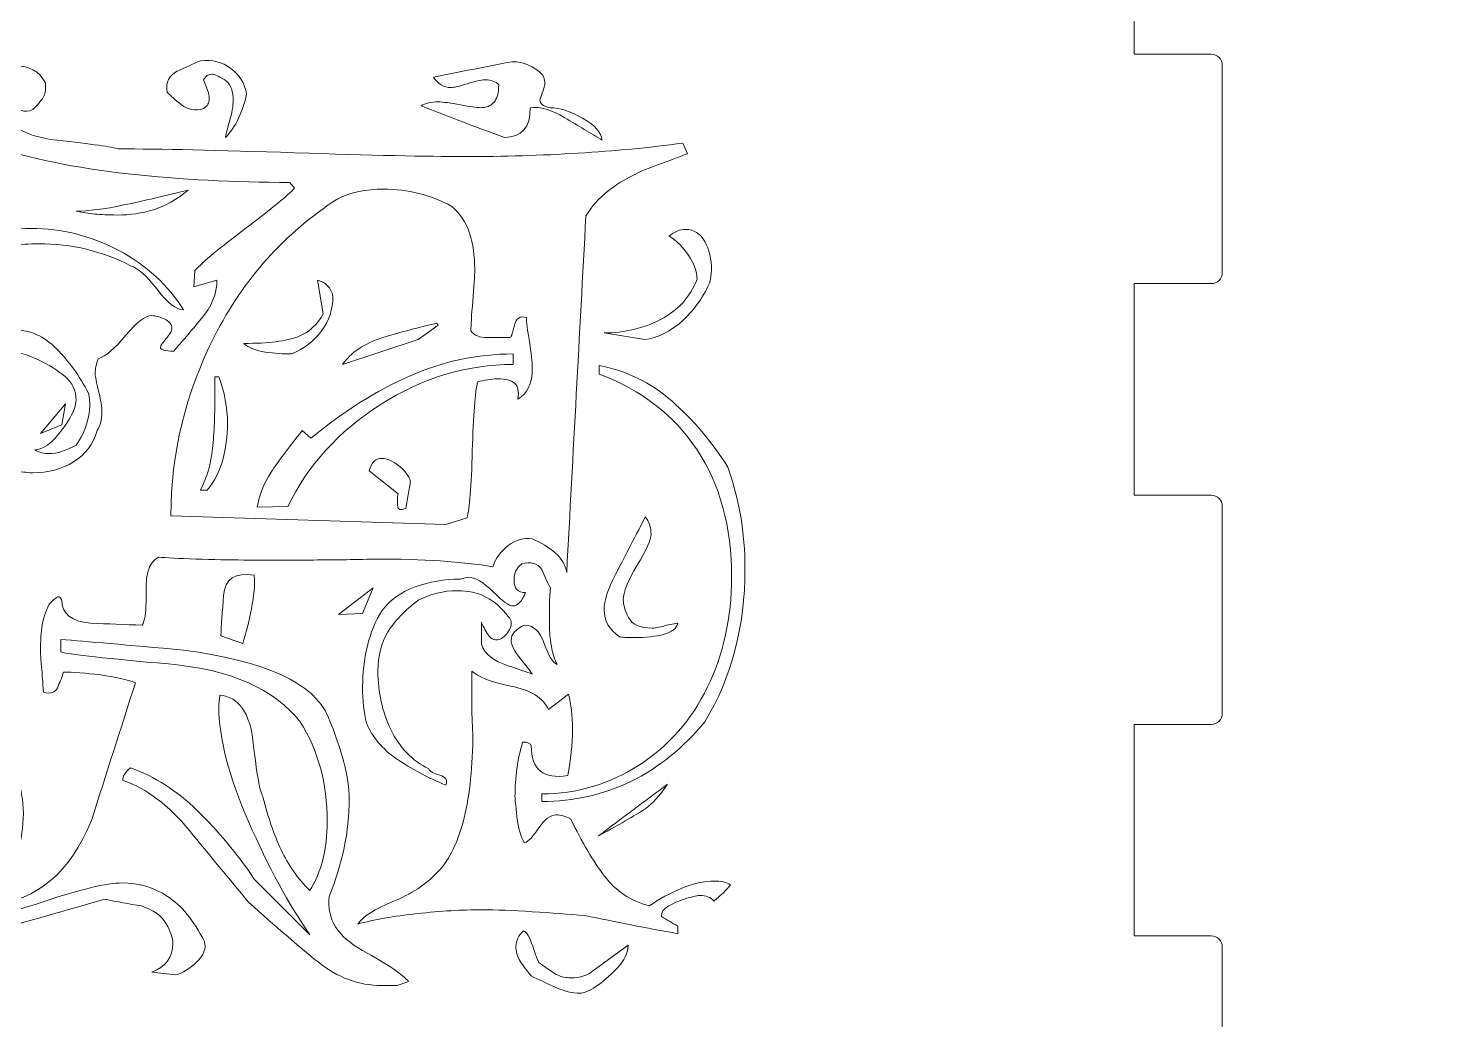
# Model space of a CAD drawing. Header units: inches. Extents: x 110 to 594, y -365 to 80.
# Drawn here: x 152 to 215.8, y -177.4 to -132.4 of the extents above; entities that cross this region are included whole.
import ezdxf

# ---------------------------------------------------------------- set-up
doc = ezdxf.new("R2010")
doc.units = ezdxf.units.IN
doc.header["$MEASUREMENT"] = 0
doc.layers.add('design4', color=7, linetype='Continuous')

# ---------------------------------------------------------------- blocks, each defined once
blk = doc.blocks.new('block 3')
at = {"layer": 'design4', "color": 1, "lineweight": 9}
blk.add_open_spline([(161.897, -354.607), (154.547, -361.956), (144.249, -356.324), (135.832, -363.917), (135.422, -364.287), (134.66, -364.606), (134.107, -364.606), (134.107, -364.606), (111.985, -364.606), (111.985, -364.606), (110.881, -364.606), (110, -363.711), (110, -362.607), (110, -325.335), (116.373, -313.791), (116.597, -296.604), (116.597, -294.947), (117.94, -293.604), (119.597, -293.604), (119.597, -293.604), (123.599, -293.604), (123.599, -293.604), (123.599, -293.604), (123.599, -284.004), (123.599, -284.004), (123.599, -284.004), (120.099, -284.004), (120.099, -284.004), (119.823, -284.004), (119.599, -283.78), (119.599, -283.504), (119.599, -283.504), (119.599, -274.104), (119.599, -274.104), (119.599, -273.828), (119.823, -273.604), (120.099, -273.604), (120.099, -273.604), (123.599, -273.604), (123.599, -273.604), (123.599, -273.604), (123.599, -264.004), (123.599, -264.004), (123.599, -264.004), (120.099, -264.004), (120.099, -264.004), (119.823, -264.004), (119.599, -263.78), (119.599, -263.504), (119.599, -263.504), (119.599, -254.104), (119.599, -254.104), (119.599, -253.828), (119.823, -253.604), (120.099, -253.604), (120.099, -253.604), (123.599, -253.603), (123.599, -253.603), (123.599, -253.603), (123.599, -244.004), (123.599, -244.004), (123.599, -244.004), (120.099, -244.004), (120.099, -244.004), (119.823, -244.004), (119.599, -243.78), (119.599, -243.504), (119.599, -243.504), (119.599, -234.103), (119.599, -234.103), (119.599, -233.828), (119.823, -233.604), (120.099, -233.604), (120.099, -233.604), (123.599, -233.603), (123.599, -233.603), (123.599, -233.603), (123.599, -224.004), (123.599, -224.004), (123.599, -224.004), (120.099, -224.004), (120.099, -224.004), (119.823, -224.004), (119.599, -223.78), (119.599, -223.503), (119.599, -223.503), (119.599, -214.103), (119.599, -214.103), (119.599, -213.828), (119.823, -213.604), (120.099, -213.604), (120.099, -213.604), (123.599, -213.603), (123.599, -213.603), (123.599, -213.603), (123.599, -204.004), (123.599, -204.004), (123.599, -204.004), (120.099, -204.004), (120.099, -204.004), (119.823, -204.004), (119.599, -203.78), (119.599, -203.503), (119.599, -203.503), (119.599, -194.103), (119.599, -194.103), (119.599, -193.827), (119.823, -193.603), (120.099, -193.603), (120.099, -193.603), (123.599, -193.603), (123.599, -193.603), (123.599, -193.603), (123.599, -184.003), (123.599, -184.003), (123.599, -184.003), (120.099, -184.003), (120.099, -184.003), (119.823, -184.003), (119.599, -183.779), (119.599, -183.503), (119.599, -183.503), (119.599, -174.103), (119.599, -174.103), (119.599, -173.827), (119.823, -173.603), (120.099, -173.603), (120.099, -173.603), (123.599, -173.603), (123.599, -173.603), (123.599, -173.603), (123.599, -164.003), (123.599, -164.003), (123.599, -164.003), (120.099, -164.003), (120.099, -164.003), (119.823, -164.003), (119.599, -163.779), (119.599, -163.503), (119.599, -163.503), (119.599, -154.103), (119.599, -154.103), (119.599, -153.827), (119.823, -153.603), (120.099, -153.603), (120.099, -153.603), (123.599, -153.602), (123.599, -153.602), (123.599, -153.602), (123.599, -144.002), (123.599, -144.002), (123.599, -144.002), (120.099, -144.003), (120.099, -144.003), (119.823, -144.003), (119.599, -143.779), (119.599, -143.503), (119.599, -143.503), (119.599, -134.103), (119.599, -134.103), (119.599, -133.826), (119.823, -133.602), (120.099, -133.602), (120.099, -133.602), (123.599, -133.602), (123.599, -133.602), (123.599, -133.602), (123.599, -124.002), (123.599, -124.002), (123.599, -124.002), (120.099, -124.003), (120.099, -124.003), (119.823, -124.003), (119.599, -123.779), (119.599, -123.503), (119.599, -123.503), (119.599, -114.102), (119.599, -114.102), (119.599, -113.827), (119.823, -113.603), (120.099, -113.603), (120.099, -113.603), (123.599, -113.603), (123.599, -113.603), (123.599, -113.603), (123.599, -104.002), (123.599, -104.002), (123.599, -104.002), (120.099, -104.003), (120.099, -104.003), (119.823, -104.003), (119.599, -103.779), (119.599, -103.502), (119.599, -103.502), (119.599, -94.102), (119.599, -94.102), (119.599, -93.827), (119.823, -93.603), (120.099, -93.603), (120.099, -93.603), (123.599, -93.603), (123.599, -93.603), (123.599, -93.603), (123.599, -84.002), (123.599, -84.002), (123.599, -84.002), (120.099, -84.003), (120.099, -84.003), (119.823, -84.003), (119.599, -83.779), (119.599, -83.502), (119.599, -83.502), (119.599, -74.102), (119.599, -74.102), (119.599, -73.826), (119.823, -73.602), (120.099, -73.602), (120.099, -73.602), (123.599, -73.602), (123.599, -73.602), (123.599, -73.602), (123.599, -64.002), (123.599, -64.002), (123.599, -64.002), (120.099, -64.002), (120.099, -64.002), (119.823, -64.002), (119.599, -63.778), (119.599, -63.502), (119.599, -63.502), (119.599, -54.102), (119.599, -54.102), (119.599, -53.826), (119.823, -53.602), (120.099, -53.602), (120.099, -53.602), (123.599, -53.602), (123.599, -53.602), (123.599, -53.602), (123.598, 14.406), (123.598, 14.406), (123.598, 27.994), (112.027, 32.143), (112.027, 50.562), (112.027, 52.845), (113.877, 54.696), (116.16, 54.696), (117.663, 54.696), (118.976, 53.895), (119.696, 52.696), (119.696, 52.696), (123.496, 52.696), (123.496, 52.696), (135.771, 54.05), (136.547, 61.6), (142.092, 68.866), (146.574, 75.579), (154.22, 80.001), (162.897, 80.001), (171.575, 80.001), (179.221, 75.579), (183.703, 68.866), (189.248, 61.6), (190.023, 54.05), (202.299, 52.696), (202.299, 52.696), (206.099, 52.696), (206.099, 52.696), (206.819, 53.895), (208.133, 54.696), (209.635, 54.696), (211.918, 54.696), (213.768, 52.845), (213.768, 50.562), (213.768, 32.143), (202.197, 27.994), (202.197, 14.406), (202.197, 14.406), (202.196, -53.602), (202.196, -53.602), (202.195, -53.602), (205.695, -53.602), (205.695, -53.602), (205.971, -53.602), (206.195, -53.826), (206.195, -54.102), (206.195, -54.102), (206.195, -63.502), (206.195, -63.502), (206.195, -63.778), (205.971, -64.002), (205.695, -64.002), (205.695, -64.002), (202.195, -64.002), (202.195, -64.002), (202.195, -64.002), (202.195, -73.602), (202.195, -73.602), (202.195, -73.602), (205.695, -73.602), (205.695, -73.602), (205.971, -73.602), (206.195, -73.826), (206.195, -74.102), (206.195, -74.102), (206.195, -83.502), (206.195, -83.502), (206.195, -83.779), (205.971, -84.003), (205.695, -84.003), (205.695, -84.003), (202.195, -84.002), (202.195, -84.002), (202.195, -84.002), (202.195, -93.602), (202.195, -93.602), (202.195, -93.602), (205.695, -93.603), (205.695, -93.603), (205.971, -93.603), (206.195, -93.827), (206.195, -94.102), (206.195, -94.102), (206.195, -103.502), (206.195, -103.502), (206.195, -103.779), (205.971, -104.003), (205.695, -104.003), (205.695, -104.003), (202.195, -104.003), (202.195, -104.003), (202.195, -104.003), (202.195, -113.603), (202.195, -113.603), (202.195, -113.603), (205.695, -113.603), (205.695, -113.603), (205.971, -113.603), (206.195, -113.827), (206.195, -114.102), (206.195, -114.102), (206.195, -123.503), (206.195, -123.503), (206.195, -123.779), (205.971, -124.003), (205.695, -124.003), (205.695, -124.003), (202.195, -124.002), (202.195, -124.002), (202.195, -124.002), (202.195, -133.602), (202.195, -133.602), (202.195, -133.602), (205.695, -133.602), (205.695, -133.602), (205.971, -133.602), (206.195, -133.826), (206.195, -134.103), (206.195, -134.103), (206.195, -143.503), (206.195, -143.503), (206.195, -143.779), (205.971, -144.003), (205.695, -144.003), (205.695, -144.003), (202.195, -144.002), (202.195, -144.002), (202.195, -144.002), (202.195, -153.602), (202.195, -153.602), (202.195, -153.602), (205.695, -153.603), (205.695, -153.603), (205.971, -153.603), (206.195, -153.827), (206.195, -154.103), (206.195, -154.103), (206.195, -163.503), (206.195, -163.503), (206.195, -163.779), (205.971, -164.003), (205.695, -164.003), (205.695, -164.003), (202.195, -164.003), (202.195, -164.003), (202.195, -164.003), (202.195, -173.603), (202.195, -173.603), (202.195, -173.603), (205.695, -173.603), (205.695, -173.603), (205.971, -173.603), (206.195, -173.827), (206.195, -174.103), (206.195, -174.103), (206.195, -183.503), (206.195, -183.503), (206.195, -183.779), (205.971, -184.003), (205.695, -184.003), (205.695, -184.003), (202.195, -184.003), (202.195, -184.003), (202.195, -184.003), (202.195, -193.603), (202.195, -193.603), (202.195, -193.603), (205.695, -193.603), (205.695, -193.603), (205.971, -193.603), (206.195, -193.827), (206.195, -194.103), (206.195, -194.103), (206.195, -203.503), (206.195, -203.503), (206.195, -203.78), (205.971, -204.004), (205.695, -204.004), (205.695, -204.004), (202.195, -204.003), (202.195, -204.003), (202.195, -204.003), (202.195, -213.603), (202.195, -213.603), (202.195, -213.603), (205.695, -213.604), (205.695, -213.604), (205.971, -213.604), (206.195, -213.828), (206.195, -214.103), (206.195, -214.103), (206.195, -223.503), (206.195, -223.503), (206.195, -223.78), (205.971, -224.004), (205.695, -224.004), (205.695, -224.004), (202.195, -224.004), (202.195, -224.004), (202.195, -224.004), (202.195, -233.603), (202.195, -233.603), (202.195, -233.603), (205.695, -233.604), (205.695, -233.604), (205.971, -233.604), (206.195, -233.828), (206.195, -234.103), (206.195, -234.103), (206.195, -243.504), (206.195, -243.504), (206.195, -243.78), (205.971, -244.004), (205.695, -244.004), (205.695, -244.004), (202.195, -244.004), (202.195, -244.004), (202.195, -244.004), (202.195, -253.604), (202.195, -253.604), (202.195, -253.604), (205.695, -253.604), (205.695, -253.604), (205.971, -253.604), (206.195, -253.828), (206.195, -254.104), (206.195, -254.104), (206.195, -263.504), (206.195, -263.504), (206.195, -263.78), (205.971, -264.004), (205.695, -264.004), (205.695, -264.004), (202.195, -264.003), (202.195, -264.003), (202.195, -264.003), (202.195, -273.604), (202.195, -273.604), (202.195, -273.604), (205.695, -273.604), (205.695, -273.604), (205.971, -273.604), (206.195, -273.828), (206.195, -274.104), (206.195, -274.104), (206.195, -283.504), (206.195, -283.504), (206.195, -283.78), (205.971, -284.004), (205.695, -284.004), (205.695, -284.004), (202.195, -284.004), (202.195, -284.004), (202.195, -284.004), (202.195, -293.604), (202.195, -293.604), (202.195, -293.604), (206.197, -293.604), (206.197, -293.604), (207.854, -293.604), (209.197, -294.947), (209.197, -296.604), (209.421, -313.791), (215.795, -325.335), (215.795, -362.607), (215.795, -363.711), (214.913, -364.606), (213.809, -364.606), (213.809, -364.606), (191.687, -364.606), (191.687, -364.606), (191.135, -364.606), (190.372, -364.287), (189.962, -363.917), (181.545, -356.324), (171.247, -361.956), (163.897, -354.607), (163.897, -354.607), (161.897, -354.607), (161.897, -354.607)], degree=3, knots=[0, 0, 0, 0, 1, 1, 1, 2, 2, 2, 3, 3, 3, 4, 4, 4, 5, 5, 5, 6, 6, 6, 7, 7, 7, 8, 8, 8, 9, 9, 9, 10, 10, 10, 11, 11, 11, 12, 12, 12, 13, 13, 13, 14, 14, 14, 15, 15, 15, 16, 16, 16, 17, 17, 17, 18, 18, 18, 19, 19, 19, 20, 20, 20, 21, 21, 21, 22, 22, 22, 23, 23, 23, 24, 24, 24, 25, 25, 25, 26, 26, 26, 27, 27, 27, 28, 28, 28, 29, 29, 29, 30, 30, 30, 31, 31, 31, 32, 32, 32, 33, 33, 33, 34, 34, 34, 35, 35, 35, 36, 36, 36, 37, 37, 37, 38, 38, 38, 39, 39, 39, 40, 40, 40, 41, 41, 41, 42, 42, 42, 43, 43, 43, 44, 44, 44, 45, 45, 45, 46, 46, 46, 47, 47, 47, 48, 48, 48, 49, 49, 49, 50, 50, 50, 51, 51, 51, 52, 52, 52, 53, 53, 53, 54, 54, 54, 55, 55, 55, 56, 56, 56, 57, 57, 57, 58, 58, 58, 59, 59, 59, 60, 60, 60, 61, 61, 61, 62, 62, 62, 63, 63, 63, 64, 64, 64, 65, 65, 65, 66, 66, 66, 67, 67, 67, 68, 68, 68, 69, 69, 69, 70, 70, 70, 71, 71, 71, 72, 72, 72, 73, 73, 73, 74, 74, 74, 75, 75, 75, 76, 76, 76, 77, 77, 77, 78, 78, 78, 79, 79, 79, 80, 80, 80, 81, 81, 81, 82, 82, 82, 83, 83, 83, 84, 84, 84, 85, 85, 85, 86, 86, 86, 87, 87, 87, 88, 88, 88, 89, 89, 89, 90, 90, 90, 91, 91, 91, 92, 92, 92, 93, 93, 93, 94, 94, 94, 95, 95, 95, 96, 96, 96, 97, 97, 97, 98, 98, 98, 99, 99, 99, 100, 100, 100, 101, 101, 101, 102, 102, 102, 103, 103, 103, 104, 104, 104, 105, 105, 105, 106, 106, 106, 107, 107, 107, 108, 108, 108, 109, 109, 109, 110, 110, 110, 111, 111, 111, 112, 112, 112, 113, 113, 113, 114, 114, 114, 115, 115, 115, 116, 116, 116, 117, 117, 117, 118, 118, 118, 119, 119, 119, 120, 120, 120, 121, 121, 121, 122, 122, 122, 123, 123, 123, 124, 124, 124, 125, 125, 125, 126, 126, 126, 127, 127, 127, 128, 128, 128, 129, 129, 129, 130, 130, 130, 131, 131, 131, 132, 132, 132, 133, 133, 133, 134, 134, 134, 135, 135, 135, 136, 136, 136, 137, 137, 137, 138, 138, 138, 139, 139, 139, 140, 140, 140, 141, 141, 141, 142, 142, 142, 143, 143, 143, 144, 144, 144, 145, 145, 145, 146, 146, 146, 147, 147, 147, 148, 148, 148, 149, 149, 149, 150, 150, 150, 151, 151, 151, 152, 152, 152, 153, 153, 153, 154, 154, 154, 155, 155, 155, 156, 156, 156, 157, 157, 157, 158, 158, 158, 159, 159, 159, 160, 160, 160, 161, 161, 161, 162, 162, 162, 163, 163, 163, 164, 164, 164, 165, 165, 165, 166, 166, 166, 167, 167, 167, 168, 168, 168, 169, 169, 169, 170, 170, 170, 171, 171, 171, 172, 172, 172, 173, 173, 173, 173], dxfattribs=at)
blk = doc.blocks.new('block 6')
at = {"layer": 'design4', "color": 7, "lineweight": 9}
for points in [[(152.585, -150.805), (153.716, -149.457), (153.542, -150.414), (152.585, -150.805)], [(167.194, -158.979), (166.107, -159.023), (167.672, -157.805), (167.194, -158.979)]]:
    blk.add_lwpolyline(points, dxfattribs=at)
for points, knots in [([(161.564, -136.501), (161.404, -136.849), (161.208, -137.139), (160.976, -137.371), (160.976, -137.284), (161.034, -137.044), (161.151, -136.653), (161.266, -136.262), (161.324, -135.936), (161.324, -135.675), (161.324, -135.212), (161.187, -134.9), (160.911, -134.74), (160.635, -134.581), (160.455, -134.501), (160.368, -134.501), (160.194, -134.501), (160.064, -134.588), (159.977, -134.762), (160.035, -134.907), (160.092, -135.052), (160.15, -135.197), (160.208, -135.342), (160.238, -135.487), (160.238, -135.632), (160.238, -135.805), (160.15, -135.951), (159.977, -136.066), (159.599, -136.182), (159.266, -136.125), (158.977, -135.892), (158.687, -135.661), (158.469, -135.472), (158.324, -135.327), (158.266, -134.864), (158.418, -134.544), (158.781, -134.371), (159.143, -134.197), (159.498, -134.038), (159.846, -133.893), (160.368, -133.835), (160.825, -133.951), (161.216, -134.24), (161.607, -134.53), (161.846, -134.922), (161.933, -135.414), (161.846, -135.791), (161.722, -136.153), (161.564, -136.501)], [0, 0, 0, 0, 1, 1, 1, 2, 2, 2, 3, 3, 3, 4, 4, 4, 5, 5, 5, 6, 6, 6, 7, 7, 7, 8, 8, 8, 9, 9, 9, 10, 10, 10, 11, 11, 11, 12, 12, 12, 13, 13, 13, 14, 14, 14, 15, 15, 15, 16, 16, 16, 16]), ([(179.977, -138.849), (178.701, -139.4), (177.817, -140.095), (177.325, -140.936), (177.034, -146.327), (176.744, -151.719), (176.455, -157.11), (176.396, -156.762), (176.222, -156.465), (175.933, -156.218), (175.643, -155.973), (175.295, -155.762), (174.89, -155.588), (174.513, -155.53), (174.151, -155.632), (173.803, -155.892), (173.455, -156.154), (173.222, -156.473), (173.107, -156.849), (171.716, -156.617), (169.933, -156.501), (167.759, -156.501), (166.774, -156.53), (165.781, -156.545), (164.781, -156.545), (163.781, -156.545), (162.788, -156.545), (161.803, -156.545), (161.136, -156.545), (160.412, -156.53), (159.629, -156.501), (158.846, -156.473), (158.281, -156.444), (157.933, -156.414), (157.701, -156.559), (157.549, -156.755), (157.477, -157.001), (157.404, -157.248), (157.368, -157.53), (157.368, -157.849), (157.368, -157.849), (157.368, -158.458), (157.368, -158.458), (157.368, -158.951), (157.31, -159.299), (157.194, -159.501), (156.411, -159.473), (155.629, -159.444), (154.846, -159.414), (153.977, -159.327), (153.542, -158.979), (153.542, -158.371), (153.483, -158.255), (153.426, -158.204), (153.368, -158.219), (153.309, -158.234), (153.179, -158.342), (152.977, -158.544), (152.803, -158.921), (152.694, -159.24), (152.65, -159.501), (152.607, -159.762), (152.585, -160.182), (152.585, -160.762), (152.585, -160.849), (152.599, -161.059), (152.629, -161.392), (152.657, -161.726), (152.687, -162.11), (152.716, -162.545), (153.034, -162.632), (153.244, -162.566), (153.346, -162.349), (153.447, -162.131), (153.542, -161.892), (153.629, -161.631), (154.064, -161.631), (154.621, -161.675), (155.303, -161.762), (155.984, -161.849), (156.513, -161.965), (156.89, -162.11), (156.223, -164.196), (155.556, -166.283), (154.89, -168.371), (153.933, -170.719), (152.426, -171.994), (150.368, -172.197), (150.976, -171.269), (151.368, -170.487), (151.542, -169.849), (151.716, -169.212), (151.803, -168.617), (151.803, -168.066), (151.803, -167.458), (151.701, -166.893), (151.498, -166.37), (150.918, -165.356), (150.346, -164.298), (149.781, -163.197), (149.216, -162.096), (148.933, -161.038), (148.933, -160.023), (148.933, -159.791), (148.962, -159.444), (149.02, -158.979), (149.368, -157.501), (149.708, -156.284), (150.042, -155.327), (150.375, -154.371), (150.846, -153.429), (151.455, -152.501), (151.803, -152.56), (152.064, -152.588), (152.237, -152.588), (152.933, -152.588), (153.549, -152.422), (154.085, -152.088), (154.621, -151.755), (154.977, -151.284), (155.15, -150.675), (155.295, -150.444), (155.368, -150.168), (155.368, -149.849), (155.368, -149.617), (155.317, -149.298), (155.216, -148.892), (155.114, -148.487), (155.064, -148.226), (155.064, -148.11), (155.064, -147.878), (155.107, -147.646), (155.194, -147.414), (155.542, -147.299), (155.961, -146.943), (156.455, -146.349), (156.948, -145.755), (157.339, -145.458), (157.629, -145.458), (157.774, -145.458), (157.962, -145.509), (158.194, -145.61), (158.426, -145.712), (158.542, -145.849), (158.542, -146.023), (158.542, -146.139), (158.455, -146.298), (158.281, -146.501), (158.107, -146.704), (158.02, -146.834), (158.02, -146.892), (158.02, -147.009), (158.222, -147.066), (158.629, -147.066), (158.977, -146.661), (159.39, -146.175), (159.868, -145.61), (160.346, -145.044), (160.585, -144.457), (160.585, -143.849), (160.585, -143.849), (159.542, -144.153), (159.542, -144.153), (159.542, -144.153), (159.585, -143.414), (159.585, -143.414), (159.962, -143.008), (160.737, -142.364), (161.911, -141.479), (163.085, -140.596), (163.817, -139.994), (164.107, -139.675), (164.107, -139.675), (163.89, -139.414), (163.89, -139.414), (161.396, -139.414), (158.955, -139.283), (156.564, -139.023), (154.172, -138.762), (152.064, -138.327), (150.237, -137.718), (149.947, -137.429), (149.752, -137.132), (149.65, -136.827), (149.548, -136.523), (149.498, -136.168), (149.498, -135.762), (149.498, -135.414), (149.513, -135.168), (149.542, -135.023), (149.861, -134.414), (150.455, -134.11), (151.324, -134.11), (152.049, -134.11), (152.542, -134.371), (152.803, -134.892), (152.832, -135.153), (152.81, -135.356), (152.738, -135.501), (152.665, -135.646), (152.498, -135.849), (152.237, -136.109), (151.803, -136.283), (151.534, -136.168), (151.433, -135.762), (151.331, -135.356), (151.222, -135.153), (151.107, -135.153), (150.991, -135.153), (150.817, -135.269), (150.585, -135.501), (150.817, -136.661), (151.73, -137.327), (153.324, -137.501), (154.919, -137.675), (155.846, -137.805), (156.107, -137.892), (157.962, -137.892), (160.629, -137.951), (164.107, -138.066), (167.585, -138.182), (170.15, -138.24), (171.803, -138.24), (173.6, -138.24), (175.324, -138.19), (176.977, -138.088), (178.629, -137.987), (180.208, -137.834), (181.716, -137.631), (181.716, -137.631), (181.933, -138.11), (181.933, -138.11), (181.556, -138.255), (180.904, -138.501), (179.977, -138.849)], [0, 0, 0, 0, 1, 1, 1, 2, 2, 2, 3, 3, 3, 4, 4, 4, 5, 5, 5, 6, 6, 6, 7, 7, 7, 8, 8, 8, 9, 9, 9, 10, 10, 10, 11, 11, 11, 12, 12, 12, 13, 13, 13, 14, 14, 14, 15, 15, 15, 16, 16, 16, 17, 17, 17, 18, 18, 18, 19, 19, 19, 20, 20, 20, 21, 21, 21, 22, 22, 22, 23, 23, 23, 24, 24, 24, 25, 25, 25, 26, 26, 26, 27, 27, 27, 28, 28, 28, 29, 29, 29, 30, 30, 30, 31, 31, 31, 32, 32, 32, 33, 33, 33, 34, 34, 34, 35, 35, 35, 36, 36, 36, 37, 37, 37, 38, 38, 38, 39, 39, 39, 40, 40, 40, 41, 41, 41, 42, 42, 42, 43, 43, 43, 44, 44, 44, 45, 45, 45, 46, 46, 46, 47, 47, 47, 48, 48, 48, 49, 49, 49, 50, 50, 50, 51, 51, 51, 52, 52, 52, 53, 53, 53, 54, 54, 54, 55, 55, 55, 56, 56, 56, 57, 57, 57, 58, 58, 58, 59, 59, 59, 60, 60, 60, 61, 61, 61, 62, 62, 62, 63, 63, 63, 64, 64, 64, 65, 65, 65, 66, 66, 66, 67, 67, 67, 68, 68, 68, 69, 69, 69, 70, 70, 70, 71, 71, 71, 72, 72, 72, 73, 73, 73, 74, 74, 74, 75, 75, 75, 76, 76, 76, 77, 77, 77, 78, 78, 78, 78]), ([(176.368, -136.479), (175.759, -136.117), (175.237, -135.965), (174.803, -136.023), (174.803, -136.921), (174.411, -137.371), (173.629, -137.371), (172.353, -136.907), (171.092, -136.429), (169.846, -135.936), (170.048, -135.82), (170.31, -135.762), (170.629, -135.762), (170.86, -135.762), (171.194, -135.805), (171.629, -135.892), (172.064, -135.979), (172.368, -136.023), (172.542, -136.023), (172.803, -136.023), (173.005, -135.943), (173.15, -135.784), (173.295, -135.624), (173.368, -135.356), (173.368, -134.979), (173.222, -134.834), (173.02, -134.762), (172.759, -134.762), (172.556, -134.762), (172.281, -134.82), (171.933, -134.936), (171.585, -135.052), (171.339, -135.11), (171.194, -135.11), (170.875, -135.11), (170.614, -134.951), (170.411, -134.631), (171.599, -134.4), (172.788, -134.168), (173.977, -133.936), (174.499, -133.936), (174.962, -134.139), (175.368, -134.544), (175.483, -134.748), (175.491, -134.979), (175.39, -135.24), (175.288, -135.501), (175.237, -135.646), (175.237, -135.675), (175.237, -135.849), (175.396, -135.965), (175.716, -136.023), (176.121, -136.023), (176.607, -136.182), (177.172, -136.501), (177.738, -136.82), (178.034, -137.153), (178.063, -137.501), (177.542, -137.183), (176.977, -136.842), (176.368, -136.479)], [0, 0, 0, 0, 1, 1, 1, 2, 2, 2, 3, 3, 3, 4, 4, 4, 5, 5, 5, 6, 6, 6, 7, 7, 7, 8, 8, 8, 9, 9, 9, 10, 10, 10, 11, 11, 11, 12, 12, 12, 13, 13, 13, 14, 14, 14, 15, 15, 15, 16, 16, 16, 17, 17, 17, 18, 18, 18, 19, 19, 19, 20, 20, 20, 20]), ([(157.716, -140.653), (157.194, -140.813), (156.643, -140.892), (156.063, -140.892), (155.657, -140.892), (155.317, -140.878), (155.042, -140.849), (154.766, -140.82), (154.484, -140.777), (154.194, -140.718), (154.744, -140.718), (155.469, -140.625), (156.368, -140.436), (157.266, -140.247), (158.237, -140.023), (159.281, -139.762), (158.759, -140.197), (158.237, -140.494), (157.716, -140.653)], [0, 0, 0, 0, 1, 1, 1, 2, 2, 2, 3, 3, 3, 4, 4, 4, 5, 5, 5, 6, 6, 6, 6]), ([(174.085, -145.892), (174.013, -146.211), (173.947, -146.4), (173.89, -146.457), (173.542, -146.457), (173.194, -146.457), (172.846, -146.457), (172.498, -146.457), (172.252, -146.356), (172.107, -146.153), (172.107, -145.892), (172.136, -145.443), (172.194, -144.805), (172.252, -144.168), (172.281, -143.675), (172.281, -143.327), (172.281, -142.748), (172.201, -142.212), (172.042, -141.718), (171.882, -141.226), (171.614, -140.82), (171.237, -140.501), (170.281, -139.979), (169.252, -139.718), (168.151, -139.718), (167.339, -139.718), (166.643, -139.864), (166.064, -140.153), (163.657, -141.718), (161.795, -143.799), (160.477, -146.392), (159.157, -148.987), (158.498, -151.705), (158.498, -154.545), (158.498, -154.545), (170.977, -154.936), (170.977, -154.936), (170.977, -154.936), (171.933, -154.631), (171.933, -154.631), (172.049, -154.226), (172.129, -153.212), (172.172, -151.588), (172.216, -149.965), (172.295, -148.921), (172.411, -148.457), (172.556, -148.429), (172.708, -148.4), (172.868, -148.371), (173.027, -148.342), (173.179, -148.327), (173.324, -148.327), (173.672, -148.327), (173.926, -148.392), (174.085, -148.523), (174.244, -148.653), (174.295, -148.892), (174.237, -149.24), (174.672, -149.008), (174.89, -148.545), (174.89, -147.849), (174.89, -147.559), (174.846, -147.153), (174.759, -146.631), (174.672, -146.11), (174.629, -145.748), (174.629, -145.545), (174.339, -145.458), (174.157, -145.573), (174.085, -145.892)], [0, 0, 0, 0, 1, 1, 1, 2, 2, 2, 3, 3, 3, 4, 4, 4, 5, 5, 5, 6, 6, 6, 7, 7, 7, 8, 8, 8, 9, 9, 9, 10, 10, 10, 11, 11, 11, 12, 12, 12, 13, 13, 13, 14, 14, 14, 15, 15, 15, 16, 16, 16, 17, 17, 17, 18, 18, 18, 19, 19, 19, 20, 20, 20, 21, 21, 21, 22, 22, 22, 23, 23, 23, 23]), ([(157.868, -144.262), (157.389, -143.639), (156.991, -143.284), (156.672, -143.197), (155.396, -142.53), (154.005, -142.197), (152.498, -142.197), (151.657, -142.197), (150.824, -142.313), (149.998, -142.545), (149.172, -142.777), (148.303, -143.226), (147.39, -143.892), (146.476, -144.559), (145.759, -145.538), (145.238, -146.827), (144.716, -148.117), (144.455, -149.588), (144.455, -151.24), (144.455, -152.544), (144.795, -153.798), (145.477, -155.001), (146.158, -156.204), (147.049, -157.11), (148.15, -157.719), (148.15, -157.719), (148.15, -158.631), (148.15, -158.631), (146.672, -157.936), (145.563, -156.856), (144.825, -155.393), (144.085, -153.929), (143.716, -152.342), (143.716, -150.632), (143.716, -148.921), (144.143, -147.335), (144.998, -145.87), (145.853, -144.407), (146.947, -143.313), (148.281, -142.588), (149.614, -141.864), (150.904, -141.501), (152.151, -141.501), (153.542, -141.501), (154.868, -141.835), (156.129, -142.501), (157.389, -143.168), (158.368, -144.066), (159.064, -145.197), (158.744, -145.197), (158.346, -144.885), (157.868, -144.262)], [0, 0, 0, 0, 1, 1, 1, 2, 2, 2, 3, 3, 3, 4, 4, 4, 5, 5, 5, 6, 6, 6, 7, 7, 7, 8, 8, 8, 9, 9, 9, 10, 10, 10, 11, 11, 11, 12, 12, 12, 13, 13, 13, 14, 14, 14, 15, 15, 15, 16, 16, 16, 17, 17, 17, 17]), ([(181.672, -145.718), (181.151, -146.183), (180.585, -146.457), (179.977, -146.544), (179.977, -146.544), (178.151, -146.24), (178.151, -146.24), (179.078, -146.24), (179.933, -146.038), (180.716, -145.631), (181.498, -145.226), (182.048, -144.617), (182.368, -143.805), (182.368, -143.457), (182.238, -143.095), (181.976, -142.718), (181.716, -142.342), (181.426, -142.052), (181.107, -141.849), (181.339, -141.646), (181.585, -141.544), (181.846, -141.544), (182.222, -141.544), (182.512, -141.726), (182.716, -142.088), (182.918, -142.451), (183.02, -142.892), (183.02, -143.414), (183.02, -143.559), (182.991, -143.748), (182.933, -143.979), (182.614, -144.675), (182.194, -145.255), (181.672, -145.718)], [0, 0, 0, 0, 1, 1, 1, 2, 2, 2, 3, 3, 3, 4, 4, 4, 5, 5, 5, 6, 6, 6, 7, 7, 7, 8, 8, 8, 9, 9, 9, 10, 10, 10, 11, 11, 11, 11]), ([(165.325, -146.153), (164.977, -146.617), (164.527, -146.965), (163.976, -147.197), (163.6, -147.197), (163.201, -147.168), (162.781, -147.11), (162.36, -147.052), (162.034, -146.922), (161.803, -146.719), (162.933, -146.719), (163.752, -146.617), (164.259, -146.414), (164.766, -146.211), (165.151, -145.864), (165.411, -145.371), (165.411, -145.371), (165.151, -143.849), (165.151, -143.849), (165.527, -143.936), (165.759, -144.182), (165.846, -144.588), (165.846, -145.168), (165.672, -145.69), (165.325, -146.153)], [0, 0, 0, 0, 1, 1, 1, 2, 2, 2, 3, 3, 3, 4, 4, 4, 5, 5, 5, 6, 6, 6, 7, 7, 7, 8, 8, 8, 8]), ([(169.716, -146.544), (169.716, -146.544), (166.281, -147.675), (166.281, -147.675), (166.657, -147.124), (167.266, -146.719), (168.107, -146.457), (168.947, -146.197), (169.759, -145.979), (170.542, -145.805), (170.542, -145.805), (170.629, -145.892), (170.629, -145.892), (170.629, -145.892), (169.716, -146.544), (169.716, -146.544)], [0, 0, 0, 0, 1, 1, 1, 2, 2, 2, 3, 3, 3, 4, 4, 4, 5, 5, 5, 5]), ([(154.716, -150.218), (154.6, -150.668), (154.426, -151.038), (154.194, -151.327), (153.73, -151.588), (153.324, -151.719), (152.977, -151.719), (152.744, -151.719), (152.527, -151.661), (152.324, -151.545), (152.643, -151.516), (152.94, -151.349), (153.216, -151.044), (153.491, -150.74), (153.723, -150.429), (153.911, -150.11), (154.099, -149.791), (154.194, -149.516), (154.194, -149.284), (154.194, -148.849), (154.027, -148.494), (153.694, -148.219), (153.361, -147.943), (152.969, -147.697), (152.52, -147.479), (152.07, -147.262), (151.759, -147.153), (151.585, -147.153), (151.238, -147.153), (150.89, -147.262), (150.542, -147.479), (150.194, -147.697), (149.788, -147.951), (149.324, -148.24), (148.803, -149.139), (148.542, -150.066), (148.542, -151.023), (148.542, -151.719), (148.686, -152.356), (148.977, -152.936), (149.092, -153.081), (149.223, -153.218), (149.368, -153.349), (149.513, -153.479), (149.556, -153.647), (149.498, -153.849), (149.121, -153.791), (148.803, -153.501), (148.542, -152.979), (148.281, -152.458), (148.092, -152.139), (147.976, -152.023), (147.947, -151.762), (147.933, -151.494), (147.933, -151.219), (147.933, -150.943), (147.933, -150.661), (147.933, -150.371), (147.933, -149.878), (147.976, -149.407), (148.064, -148.958), (148.15, -148.509), (148.339, -148.125), (148.629, -147.806), (148.918, -147.487), (149.346, -147.146), (149.911, -146.783), (150.477, -146.422), (150.991, -146.197), (151.455, -146.11), (152.121, -146.11), (152.738, -146.392), (153.303, -146.957), (153.868, -147.523), (154.353, -148.197), (154.759, -148.979), (154.846, -149.356), (154.831, -149.769), (154.716, -150.218)], [0, 0, 0, 0, 1, 1, 1, 2, 2, 2, 3, 3, 3, 4, 4, 4, 5, 5, 5, 6, 6, 6, 7, 7, 7, 8, 8, 8, 9, 9, 9, 10, 10, 10, 11, 11, 11, 12, 12, 12, 13, 13, 13, 14, 14, 14, 15, 15, 15, 16, 16, 16, 17, 17, 17, 18, 18, 18, 19, 19, 19, 20, 20, 20, 21, 21, 21, 22, 22, 22, 23, 23, 23, 24, 24, 24, 25, 25, 25, 26, 26, 26, 26]), ([(167.998, -149.501), (166.1, -150.719), (164.701, -152.255), (163.803, -154.11), (163.803, -154.11), (162.411, -154.153), (162.411, -154.153), (162.498, -153.603), (162.708, -153.074), (163.042, -152.566), (163.375, -152.059), (163.846, -151.429), (164.455, -150.675), (164.455, -150.675), (164.846, -151.023), (164.846, -151.023), (166.324, -149.805), (167.817, -148.864), (169.325, -148.197), (170.831, -147.53), (172.396, -147.197), (174.02, -147.197), (174.02, -147.197), (174.02, -147.675), (174.02, -147.675), (171.904, -147.675), (169.897, -148.283), (167.998, -149.501)], [0, 0, 0, 0, 1, 1, 1, 2, 2, 2, 3, 3, 3, 4, 4, 4, 5, 5, 5, 6, 6, 6, 7, 7, 7, 8, 8, 8, 9, 9, 9, 9]), ([(184.542, -156.936), (184.542, -159.574), (183.933, -161.892), (182.716, -163.893), (181.73, -165.081), (180.614, -165.98), (179.368, -166.588), (178.121, -167.196), (176.773, -167.501), (175.324, -167.501), (175.324, -167.501), (175.324, -167.153), (175.324, -167.153), (176.918, -167.153), (178.39, -166.718), (179.737, -165.849), (181.085, -164.979), (182.121, -163.799), (182.847, -162.305), (183.57, -160.813), (183.933, -159.154), (183.933, -157.327), (183.933, -155.038), (183.411, -153.11), (182.368, -151.545), (181.324, -149.979), (179.846, -148.835), (177.933, -148.11), (177.933, -148.11), (177.933, -147.718), (177.933, -147.718), (179.15, -147.951), (180.244, -148.487), (181.216, -149.327), (182.187, -150.168), (183.034, -151.168), (183.759, -152.327), (184.281, -153.777), (184.542, -155.313), (184.542, -156.936)], [0, 0, 0, 0, 1, 1, 1, 2, 2, 2, 3, 3, 3, 4, 4, 4, 5, 5, 5, 6, 6, 6, 7, 7, 7, 8, 8, 8, 9, 9, 9, 10, 10, 10, 11, 11, 11, 12, 12, 12, 13, 13, 13, 13]), ([(161.064, -150.371), (161.064, -150.922), (160.991, -151.465), (160.846, -152.001), (160.701, -152.538), (160.469, -152.994), (160.15, -153.371), (160.15, -153.371), (159.846, -153.371), (159.846, -153.371), (160.136, -152.791), (160.317, -152.161), (160.39, -151.479), (160.462, -150.798), (160.498, -149.922), (160.498, -148.849), (160.498, -148.849), (160.498, -148.24), (160.498, -148.24), (160.498, -148.24), (160.672, -148.24), (160.672, -148.24), (160.933, -148.907), (161.064, -149.617), (161.064, -150.371)], [0, 0, 0, 0, 1, 1, 1, 2, 2, 2, 3, 3, 3, 4, 4, 4, 5, 5, 5, 6, 6, 6, 7, 7, 7, 8, 8, 8, 8]), ([(169.15, -154.197), (168.918, -154.313), (168.795, -154.27), (168.781, -154.066), (168.766, -153.864), (168.773, -153.69), (168.803, -153.545), (168.803, -153.545), (167.498, -152.501), (167.498, -152.501), (167.585, -152.125), (167.773, -151.936), (168.063, -151.936), (168.295, -151.936), (168.548, -152.045), (168.824, -152.262), (169.1, -152.48), (169.281, -152.719), (169.368, -152.979), (169.368, -152.979), (169.15, -154.197), (169.15, -154.197)], [0, 0, 0, 0, 1, 1, 1, 2, 2, 2, 3, 3, 3, 4, 4, 4, 5, 5, 5, 6, 6, 6, 7, 7, 7, 7]), ([(180.868, -159.914), (180.505, -160.016), (180.049, -160.066), (179.498, -160.066), (179.179, -160.066), (178.962, -160.052), (178.846, -160.023), (178.382, -159.704), (178.151, -159.299), (178.151, -158.806), (178.151, -158.4), (178.324, -157.864), (178.673, -157.197), (179.02, -156.53), (179.469, -155.661), (180.02, -154.588), (180.194, -154.791), (180.281, -155.052), (180.281, -155.371), (180.281, -155.632), (180.07, -156.103), (179.651, -156.784), (179.23, -157.465), (179.02, -157.995), (179.02, -158.371), (179.02, -158.574), (179.099, -158.835), (179.259, -159.154), (179.418, -159.473), (179.774, -159.632), (180.325, -159.632), (180.527, -159.632), (180.744, -159.588), (180.977, -159.501), (180.977, -159.501), (181.498, -159.414), (181.498, -159.414), (181.44, -159.646), (181.23, -159.813), (180.868, -159.914)], [0, 0, 0, 0, 1, 1, 1, 2, 2, 2, 3, 3, 3, 4, 4, 4, 5, 5, 5, 6, 6, 6, 7, 7, 7, 8, 8, 8, 9, 9, 9, 10, 10, 10, 11, 11, 11, 12, 12, 12, 13, 13, 13, 13]), ([(175.433, -160.327), (175.244, -159.777), (174.947, -159.501), (174.542, -159.501), (174.135, -159.675), (173.933, -159.907), (173.933, -160.197), (173.933, -160.4), (174.078, -160.682), (174.368, -161.045), (174.657, -161.407), (174.831, -161.631), (174.89, -161.719), (174.831, -161.69), (174.469, -161.566), (173.803, -161.349), (173.136, -161.132), (172.73, -160.805), (172.585, -160.37), (172.585, -160.37), (172.585, -159.371), (172.585, -159.371), (172.643, -159.516), (172.744, -159.704), (172.89, -159.936), (173.034, -160.168), (173.238, -160.226), (173.499, -160.11), (173.672, -159.994), (173.803, -159.834), (173.89, -159.632), (173.977, -159.429), (173.947, -159.256), (173.803, -159.11), (173.222, -158.327), (172.455, -157.936), (171.498, -157.936), (170.86, -157.936), (170.266, -158.081), (169.716, -158.371), (169.107, -158.835), (168.65, -159.313), (168.346, -159.805), (168.042, -160.299), (167.89, -160.892), (167.89, -161.588), (167.89, -162.545), (168.085, -163.429), (168.476, -164.241), (168.868, -165.052), (169.44, -165.646), (170.194, -166.022), (170.252, -166.139), (170.418, -166.233), (170.694, -166.306), (170.969, -166.378), (171.063, -166.53), (170.977, -166.762), (170.136, -166.414), (169.39, -166.016), (168.738, -165.566), (168.085, -165.117), (167.629, -164.574), (167.368, -163.936), (167.252, -163.472), (167.194, -162.922), (167.194, -162.284), (167.194, -161.675), (167.266, -161.066), (167.411, -160.458), (167.556, -159.849), (167.773, -159.313), (168.063, -158.849), (168.44, -158.356), (168.947, -157.995), (169.585, -157.762), (170.222, -157.53), (170.904, -157.414), (171.629, -157.414), (171.803, -157.357), (171.918, -157.327), (171.977, -157.327), (172.295, -157.327), (172.672, -157.545), (173.107, -157.979), (173.542, -158.414), (173.846, -158.631), (174.02, -158.631), (174.223, -158.631), (174.411, -158.429), (174.585, -158.023), (174.237, -158.023), (174.063, -157.835), (174.063, -157.458), (174.063, -157.139), (174.179, -156.893), (174.411, -156.719), (174.817, -156.603), (175.121, -156.69), (175.324, -156.98), (175.44, -157.27), (175.57, -157.545), (175.716, -157.805), (175.686, -158.095), (175.672, -158.378), (175.672, -158.653), (175.672, -158.929), (175.672, -159.211), (175.672, -159.501), (175.672, -159.791), (175.701, -160.11), (175.759, -160.458), (175.817, -160.805), (175.904, -161.081), (176.02, -161.284), (175.817, -161.196), (175.621, -160.878), (175.433, -160.327)], [0, 0, 0, 0, 1, 1, 1, 2, 2, 2, 3, 3, 3, 4, 4, 4, 5, 5, 5, 6, 6, 6, 7, 7, 7, 8, 8, 8, 9, 9, 9, 10, 10, 10, 11, 11, 11, 12, 12, 12, 13, 13, 13, 14, 14, 14, 15, 15, 15, 16, 16, 16, 17, 17, 17, 18, 18, 18, 19, 19, 19, 20, 20, 20, 21, 21, 21, 22, 22, 22, 23, 23, 23, 24, 24, 24, 25, 25, 25, 26, 26, 26, 27, 27, 27, 28, 28, 28, 29, 29, 29, 30, 30, 30, 31, 31, 31, 32, 32, 32, 33, 33, 33, 34, 34, 34, 35, 35, 35, 36, 36, 36, 37, 37, 37, 38, 38, 38, 39, 39, 39, 39]), ([(162.151, -158.761), (162.034, -159.342), (161.904, -159.864), (161.759, -160.327), (161.759, -160.327), (160.759, -159.98), (160.759, -159.98), (160.788, -159.516), (160.831, -158.908), (160.89, -158.153), (160.947, -157.4), (161.411, -157.095), (162.281, -157.24), (162.309, -157.675), (162.266, -158.183), (162.151, -158.761)], [0, 0, 0, 0, 1, 1, 1, 2, 2, 2, 3, 3, 3, 4, 4, 4, 5, 5, 5, 5]), ([(168.759, -175.849), (168.527, -175.849), (168.295, -175.849), (168.063, -175.849), (167.02, -175.849), (166.056, -175.494), (165.172, -174.783), (164.288, -174.074), (163.238, -173.168), (162.02, -172.066), (161.151, -171.023), (160.252, -169.936), (159.325, -168.805), (158.396, -167.675), (157.396, -166.922), (156.324, -166.545), (156.295, -166.37), (156.411, -166.182), (156.672, -165.98), (157.744, -166.357), (158.752, -167.001), (159.694, -167.914), (160.635, -168.827), (161.498, -169.864), (162.281, -171.023), (162.281, -171.023), (164.803, -173.544), (164.803, -173.544), (163.846, -172.182), (162.918, -170.473), (162.02, -168.414), (161.121, -166.357), (160.672, -164.617), (160.672, -163.197), (160.672, -163.081), (160.686, -162.907), (160.716, -162.675), (161.585, -162.762), (162.092, -163.487), (162.237, -164.849), (162.382, -166.212), (162.527, -167.023), (162.672, -167.284), (162.904, -168.211), (163.179, -169.016), (163.498, -169.697), (163.817, -170.378), (164.252, -170.994), (164.803, -171.545), (165.325, -170.704), (165.585, -169.661), (165.585, -168.414), (165.585, -166.675), (165.18, -165.168), (164.368, -163.893), (163.179, -162.386), (161.187, -161.509), (158.39, -161.262), (155.592, -161.016), (153.962, -160.835), (153.498, -160.718), (153.498, -160.718), (153.498, -160.153), (153.498, -160.153), (154.657, -160.24), (156.513, -160.4), (159.064, -160.631), (162.803, -161.125), (164.991, -162.131), (165.629, -163.654), (166.266, -165.175), (166.585, -166.414), (166.585, -167.371), (166.585, -168.878), (166.281, -170.356), (165.672, -171.805), (165.556, -172.82), (166.064, -173.639), (167.194, -174.262), (168.325, -174.886), (169.02, -175.357), (169.281, -175.675), (169.194, -175.704), (169.02, -175.762), (168.759, -175.849)], [0, 0, 0, 0, 1, 1, 1, 2, 2, 2, 3, 3, 3, 4, 4, 4, 5, 5, 5, 6, 6, 6, 7, 7, 7, 8, 8, 8, 9, 9, 9, 10, 10, 10, 11, 11, 11, 12, 12, 12, 13, 13, 13, 14, 14, 14, 15, 15, 15, 16, 16, 16, 17, 17, 17, 18, 18, 18, 19, 19, 19, 20, 20, 20, 21, 21, 21, 22, 22, 22, 23, 23, 23, 24, 24, 24, 25, 25, 25, 26, 26, 26, 27, 27, 27, 28, 28, 28, 28]), ([(182.498, -171.762), (182.412, -171.762), (182.216, -171.805), (181.911, -171.892), (181.607, -171.98), (181.331, -172.095), (181.085, -172.24), (180.839, -172.385), (180.73, -172.545), (180.76, -172.718), (180.991, -172.864), (181.237, -173.008), (181.498, -173.153), (181.498, -173.153), (181.498, -173.501), (181.498, -173.501), (180.078, -173.24), (178.673, -172.965), (177.281, -172.675), (176.556, -172.617), (175.759, -172.56), (174.89, -172.501), (174.02, -172.443), (173.252, -172.414), (172.585, -172.414), (171.716, -172.414), (170.744, -172.472), (169.672, -172.588), (168.599, -172.704), (167.701, -172.864), (166.976, -173.066), (167.208, -172.718), (167.738, -172.378), (168.564, -172.044), (169.39, -171.712), (170.07, -171.262), (170.607, -170.697), (171.143, -170.132), (171.542, -169.313), (171.803, -168.24), (172.064, -167.168), (172.194, -165.892), (172.194, -164.414), (172.165, -163.95), (172.151, -163.479), (172.151, -163.001), (172.151, -162.523), (172.151, -162.052), (172.151, -161.588), (172.411, -161.849), (172.999, -162.074), (173.911, -162.262), (174.824, -162.45), (175.396, -162.805), (175.629, -163.327), (175.629, -163.327), (176.542, -162.632), (176.542, -162.632), (176.657, -163.066), (176.716, -163.603), (176.716, -164.241), (176.716, -164.908), (176.643, -165.603), (176.498, -166.327), (175.396, -166.501), (174.846, -166.052), (174.846, -164.979), (174.817, -164.864), (174.687, -164.806), (174.455, -164.806), (174.223, -165.588), (174.107, -166.414), (174.107, -167.284), (174.107, -167.371), (174.135, -167.675), (174.194, -168.197), (174.252, -168.718), (174.368, -169.11), (174.542, -169.371), (174.716, -169.313), (174.933, -169.088), (175.194, -168.696), (175.455, -168.306), (175.716, -168.11), (175.976, -168.11), (176.179, -168.11), (176.396, -168.168), (176.629, -168.284), (177.151, -169.357), (177.665, -170.226), (178.172, -170.892), (178.679, -171.559), (179.353, -172.009), (180.194, -172.24), (180.657, -171.922), (181.151, -171.653), (181.672, -171.436), (182.194, -171.218), (182.686, -171.11), (183.151, -171.11), (183.44, -171.11), (183.687, -171.168), (183.889, -171.284), (183.773, -171.4), (183.672, -171.516), (183.585, -171.632), (183.295, -171.864), (183.151, -171.994), (183.151, -172.023), (182.977, -171.849), (182.759, -171.762), (182.498, -171.762)], [0, 0, 0, 0, 1, 1, 1, 2, 2, 2, 3, 3, 3, 4, 4, 4, 5, 5, 5, 6, 6, 6, 7, 7, 7, 8, 8, 8, 9, 9, 9, 10, 10, 10, 11, 11, 11, 12, 12, 12, 13, 13, 13, 14, 14, 14, 15, 15, 15, 16, 16, 16, 17, 17, 17, 18, 18, 18, 19, 19, 19, 20, 20, 20, 21, 21, 21, 22, 22, 22, 23, 23, 23, 24, 24, 24, 25, 25, 25, 26, 26, 26, 27, 27, 27, 28, 28, 28, 29, 29, 29, 30, 30, 30, 31, 31, 31, 32, 32, 32, 33, 33, 33, 34, 34, 34, 35, 35, 35, 36, 36, 36, 37, 37, 37, 37]), ([(159.672, -174.783), (159.353, -175.088), (159.035, -175.283), (158.716, -175.371), (158.716, -175.371), (157.629, -175.24), (157.629, -175.24), (158.266, -175.009), (158.585, -174.574), (158.585, -173.936), (158.585, -173.704), (158.483, -173.407), (158.281, -173.045), (158.078, -172.682), (157.701, -172.414), (157.15, -172.24), (156.6, -172.153), (156.049, -172.052), (155.498, -171.936), (154.078, -172.342), (152.781, -172.711), (151.607, -173.045), (150.433, -173.378), (149.469, -173.544), (148.716, -173.544), (148.078, -173.544), (147.491, -173.451), (146.955, -173.262), (146.418, -173.074), (145.89, -172.762), (145.368, -172.327), (145.252, -172.095), (145.005, -171.704), (144.629, -171.153), (144.165, -170.313), (143.933, -169.574), (143.933, -168.936), (143.933, -168.559), (143.991, -168.24), (144.107, -167.979), (144.368, -166.936), (144.933, -166.204), (145.803, -165.784), (146.672, -165.364), (147.962, -164.892), (149.672, -164.371), (149.672, -164.371), (149.933, -164.675), (149.933, -164.675), (148.774, -164.821), (147.701, -165.277), (146.716, -166.044), (145.73, -166.813), (145.107, -167.748), (144.846, -168.849), (144.846, -168.849), (144.846, -169.197), (144.846, -169.197), (144.846, -169.979), (145.099, -170.661), (145.607, -171.24), (146.114, -171.82), (146.773, -172.313), (147.585, -172.718), (148.107, -172.864), (148.585, -172.936), (149.02, -172.936), (149.716, -172.936), (150.926, -172.647), (152.65, -172.066), (154.375, -171.487), (155.585, -171.197), (156.281, -171.197), (157.034, -171.197), (157.723, -171.4), (158.346, -171.805), (158.969, -172.212), (159.527, -172.893), (160.02, -173.849), (160.107, -174.168), (159.991, -174.479), (159.672, -174.783)], [0, 0, 0, 0, 1, 1, 1, 2, 2, 2, 3, 3, 3, 4, 4, 4, 5, 5, 5, 6, 6, 6, 7, 7, 7, 8, 8, 8, 9, 9, 9, 10, 10, 10, 11, 11, 11, 12, 12, 12, 13, 13, 13, 14, 14, 14, 15, 15, 15, 16, 16, 16, 17, 17, 17, 18, 18, 18, 19, 19, 19, 20, 20, 20, 21, 21, 21, 22, 22, 22, 23, 23, 23, 24, 24, 24, 25, 25, 25, 26, 26, 26, 27, 27, 27, 27]), ([(180.02, -167.827), (179.701, -168.045), (178.991, -168.457), (177.89, -169.066), (178.933, -168.284), (179.977, -167.501), (181.02, -166.718), (180.672, -167.241), (180.339, -167.61), (180.02, -167.827)], [0, 0, 0, 0, 1, 1, 1, 2, 2, 2, 3, 3, 3, 3]), ([(178.737, -175.066), (178.404, -175.414), (178.085, -175.69), (177.781, -175.893), (177.476, -176.096), (177.237, -176.196), (177.063, -176.196), (176.716, -176.196), (176.346, -176.11), (175.955, -175.936), (175.563, -175.762), (175.194, -175.588), (174.846, -175.414), (174.585, -175.095), (174.404, -174.849), (174.303, -174.675), (174.201, -174.501), (174.151, -174.298), (174.151, -174.066), (174.151, -173.806), (174.266, -173.574), (174.499, -173.371), (174.643, -173.429), (174.781, -173.661), (174.911, -174.066), (175.042, -174.472), (175.136, -174.718), (175.194, -174.805), (175.657, -175.153), (175.969, -175.357), (176.129, -175.414), (176.288, -175.472), (176.483, -175.501), (176.716, -175.501), (176.977, -175.501), (177.223, -175.443), (177.455, -175.327), (177.455, -175.327), (179.238, -174.023), (179.238, -174.023), (179.238, -174.371), (179.07, -174.718), (178.737, -175.066)], [0, 0, 0, 0, 1, 1, 1, 2, 2, 2, 3, 3, 3, 4, 4, 4, 5, 5, 5, 6, 6, 6, 7, 7, 7, 8, 8, 8, 9, 9, 9, 10, 10, 10, 11, 11, 11, 12, 12, 12, 13, 13, 13, 14, 14, 14, 14])]:
    blk.add_open_spline(points, degree=3, knots=knots, dxfattribs=at)
blk = doc.blocks.new('block 2')
at = {"layer": 'design4'}
for name in ['block 3', 'block 6']:
    blk.add_blockref(name, (0, 0), dxfattribs=at)

msp = doc.modelspace()

# ---------------------------------------------------------------- block references
at = {"layer": 'design4'}
msp.add_blockref('block 2', (0, 0), dxfattribs=at)

doc.saveas('drawing.dxf')
